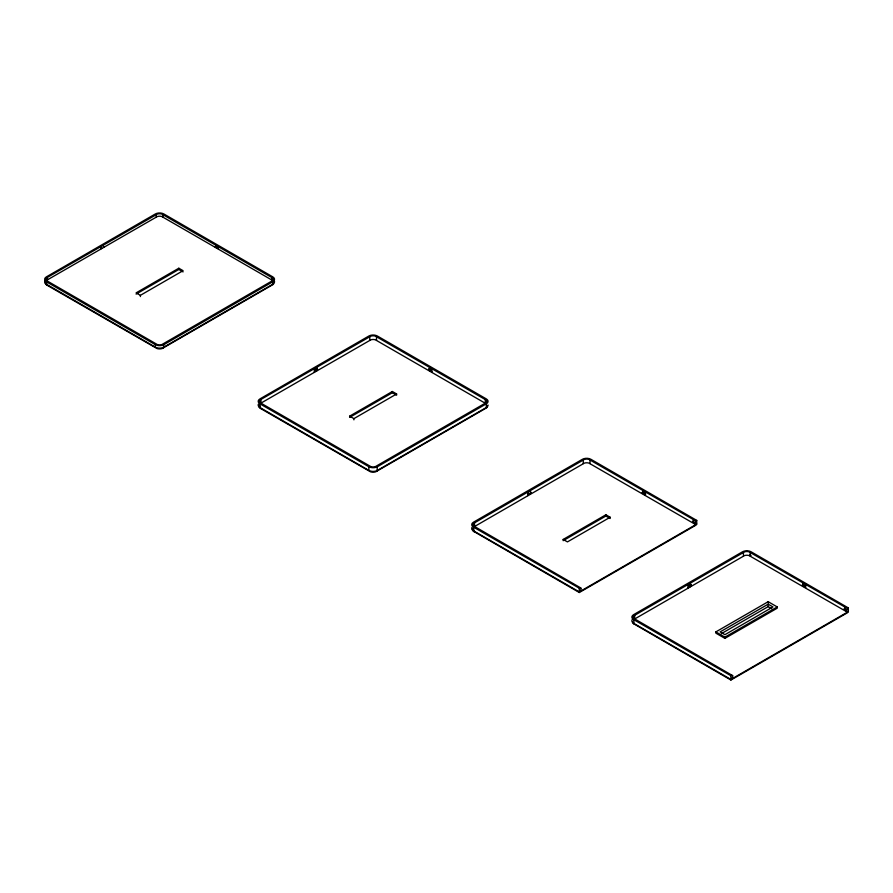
<?xml version="1.0" encoding="UTF-8"?>
<svg xmlns="http://www.w3.org/2000/svg" width="893" height="893" viewBox="0 0 893 893"><rect width="100%" height="100%" fill="white"/><g stroke="black" fill="none" stroke-linecap="round" stroke-linejoin="round"><path stroke-width="1.34" d="M163.363 348.024L163.865 344.653L272.767 281.775A6.039 3.483 0 0 0 272.767 276.852L163.865 213.974A6.039 3.483 0 0 0 155.326 213.974L46.414 276.852A6.039 3.483 0 0 0 46.414 281.775L46.983 285.191L156.956 348.527A5.28 3.047 0 0 0 162.236 348.527L273.068 284.532A5.28 3.047 0 0 0 273.593 283.807M376.902 471.303L377.393 466.704L486.305 403.826A6.039 3.483 0 0 0 486.305 398.903L377.393 336.025A6.039 3.483 0 0 0 368.854 336.025L259.952 398.903A6.039 3.483 0 0 0 259.952 403.826L260.522 408.469L370.483 471.805A5.28 3.047 0 0 0 375.763 471.805L486.607 407.822A5.28 3.047 0 0 0 487.131 405.511M215.213 247.205L216.285 245.352L216.285 247.819M217.356 248.433L218.417 246.58L218.417 249.047M315.363 370.483L314.303 372.336L314.303 368.63L315.363 370.483L317.506 369.244L316.435 367.403L316.435 371.097L317.506 369.244M428.752 369.244L429.823 367.403L429.823 371.097L428.752 369.244L430.884 370.483L431.955 372.336L431.955 368.63L430.884 370.483M528.902 493.762L527.83 495.615L527.83 491.92L528.902 493.762L531.034 492.534L529.973 490.681M529.973 494.387L531.034 492.534M643.362 493.762L642.29 492.534L643.362 490.681L643.362 493.762L645.494 495.001L645.494 491.92L644.422 493.762L645.494 495.001M693.649 522.796L692.577 521.568L693.649 519.715L693.649 522.796L695.781 524.649L589 463.143A4.666 2.69 0 0 0 584.323 463.143L473.714 527.004M695.781 524.035L694.709 522.796L696.741 520.396L696.741 524.091L695.669 525.33L579.3 592.517L473.19 531.101A5.28 3.047 0 0 1 472.665 528.79M689.05 586.232L687.99 588.074L687.99 584.379L689.05 586.232L691.193 584.993L690.122 583.151L690.122 586.846L691.193 584.993M803.51 586.232L802.439 584.993L803.51 583.151L803.51 586.232L805.642 587.46L805.642 584.379L804.571 586.232L805.642 587.46M845.258 610.332L844.186 609.093L845.258 607.251L845.258 610.332L847.39 612.185L749.149 555.602A4.666 2.69 0 0 0 744.483 555.602L633.863 619.463M847.39 611.56L846.318 610.332L848.35 607.921L848.35 611.627L847.278 612.855L730.909 680.042L633.338 623.571A5.28 3.047 0 0 1 632.635 622.041M47.441 277.366L46.648 277.969A4.666 2.69 0 0 0 46.648 280.659L157.257 344.519A4.666 2.69 0 0 0 161.923 344.519L272.544 280.659A4.666 2.69 0 0 0 272.544 277.969L161.923 214.108A4.666 2.69 0 0 0 157.257 214.108L47.441 277.366L47.441 279.833L46.648 280.435A4.666 2.69 0 0 0 46.179 281.083M260.979 399.417L260.187 400.019A4.666 2.69 0 0 0 260.187 402.71L370.796 466.57A4.666 2.69 0 0 0 375.462 466.57L486.071 402.71A4.666 2.69 0 0 0 486.071 400.019L375.462 336.159A4.666 2.69 0 0 0 370.796 336.159L260.979 399.417L260.979 403.111L260.187 403.714M695.781 520.954L589 459.437A4.666 2.69 0 0 0 584.323 459.437L473.714 523.298A4.666 2.69 0 0 0 473.714 525.999L581.321 588.264L580.26 591.345M847.39 608.479L749.149 551.896A4.666 2.69 0 0 0 744.483 551.896L633.863 615.768A4.666 2.69 0 0 0 633.863 618.458L732.93 675.789L731.869 678.881M47.441 279.833L157.257 216.575A4.666 2.69 0 0 1 161.923 216.575L272.544 280.435A4.666 2.69 0 0 1 273.001 281.083M178.812 268.224L136.104 292.871L140.38 295.337L183.076 270.679L178.812 268.224L178.812 269.452L136.104 294.11M273.727 280.034A6.039 3.483 0 0 1 272.767 284.242L163.865 347.12A6.039 3.483 0 0 1 155.326 347.12L46.414 284.242A6.039 3.483 0 0 1 44.851 280.882M260.979 403.111L370.796 339.853A4.666 2.69 0 0 1 375.462 339.853L486.071 403.714M349.643 416.16L392.351 391.502L396.615 393.969L396.615 395.197L392.351 392.73L349.643 417.388L349.643 416.16L353.907 418.627L396.615 393.969M488.069 405.065A6.039 3.483 0 0 1 486.305 407.532L377.393 470.399A6.039 3.483 0 0 1 368.854 470.399L259.952 407.532A6.039 3.483 0 0 1 258.39 404.161M563.17 539.439L605.878 514.781L610.153 517.248L610.153 518.487L605.878 516.02L563.17 540.678L563.17 539.439L567.446 541.906L610.153 517.248M696.741 520.396L590.932 459.303A6.039 3.483 0 0 0 582.392 459.303L473.491 522.182A6.039 3.483 0 0 0 473.491 527.116L579.3 588.197L580.26 587.65M696.741 524.091L579.3 591.903L473.491 530.81A6.039 3.483 0 0 1 471.928 527.439M715.851 631.909L768.17 601.703L777.245 606.939L777.245 608.178L724.926 638.372L715.851 633.137L715.851 631.909L724.926 637.144L777.245 606.939M768.17 604.17L720.126 631.909L724.926 634.677L772.97 606.939L768.17 604.17L768.17 606.637L721.321 633.673M848.35 607.921L751.08 551.774A6.039 3.483 0 0 0 742.541 551.774L633.639 614.641A6.039 3.483 0 0 0 633.639 619.575L730.909 675.733L731.869 675.175M848.35 611.627L730.909 679.428L633.639 623.281A6.039 3.483 0 0 1 632.679 619.061M642.29 492.534L644.422 493.762M692.577 521.568L694.709 522.796M802.439 584.993L804.571 586.232M844.186 609.093L846.318 610.332M768.17 606.637L771.775 608.713M178.812 269.452L183.076 271.918M259.952 403.826L368.854 466.704A6.039 3.483 0 0 0 377.393 466.704M46.414 281.775L155.326 344.653A6.039 3.483 0 0 0 163.865 344.653M260.522 408.469L259.651 407.822A5.28 3.047 0 0 1 259.126 405.511M46.983 285.191L46.123 284.532A5.28 3.047 0 0 1 45.409 283.014M634.209 624.218L633.639 619.575M474.06 531.759L473.491 527.116M102.896 245.352L103.968 247.205M101.835 248.433L100.764 246.58L100.764 249.047M768.17 601.703L768.17 602.931M750.187 552.365L750.187 556.06M743.445 552.365L743.445 556.06M730.909 675.733L730.909 680.042M724.926 637.144L724.926 638.372M634.666 615.165L634.666 618.86M605.878 514.781L605.878 516.02M590.039 459.895L590.039 463.601M583.285 459.895L583.285 463.601M579.3 588.197L579.3 592.517M486.305 403.826L486.305 407.532M485.279 399.417L485.279 403.111M474.518 522.706L474.518 526.401M392.351 391.502L392.351 392.73M376.5 336.616L376.5 340.311M369.758 336.616L369.758 340.311M368.854 466.704L368.854 470.399M353.907 418.627L353.907 419.855M272.767 281.775L272.767 284.242M271.74 277.366L271.74 279.833M162.961 214.566L162.961 217.032M156.219 214.566L156.219 217.032M155.326 344.653L155.326 347.12M140.38 295.337L140.38 296.576M749.83 554.91A6.039 3.483 0 0 1 751.08 555.468"/></g></svg>
